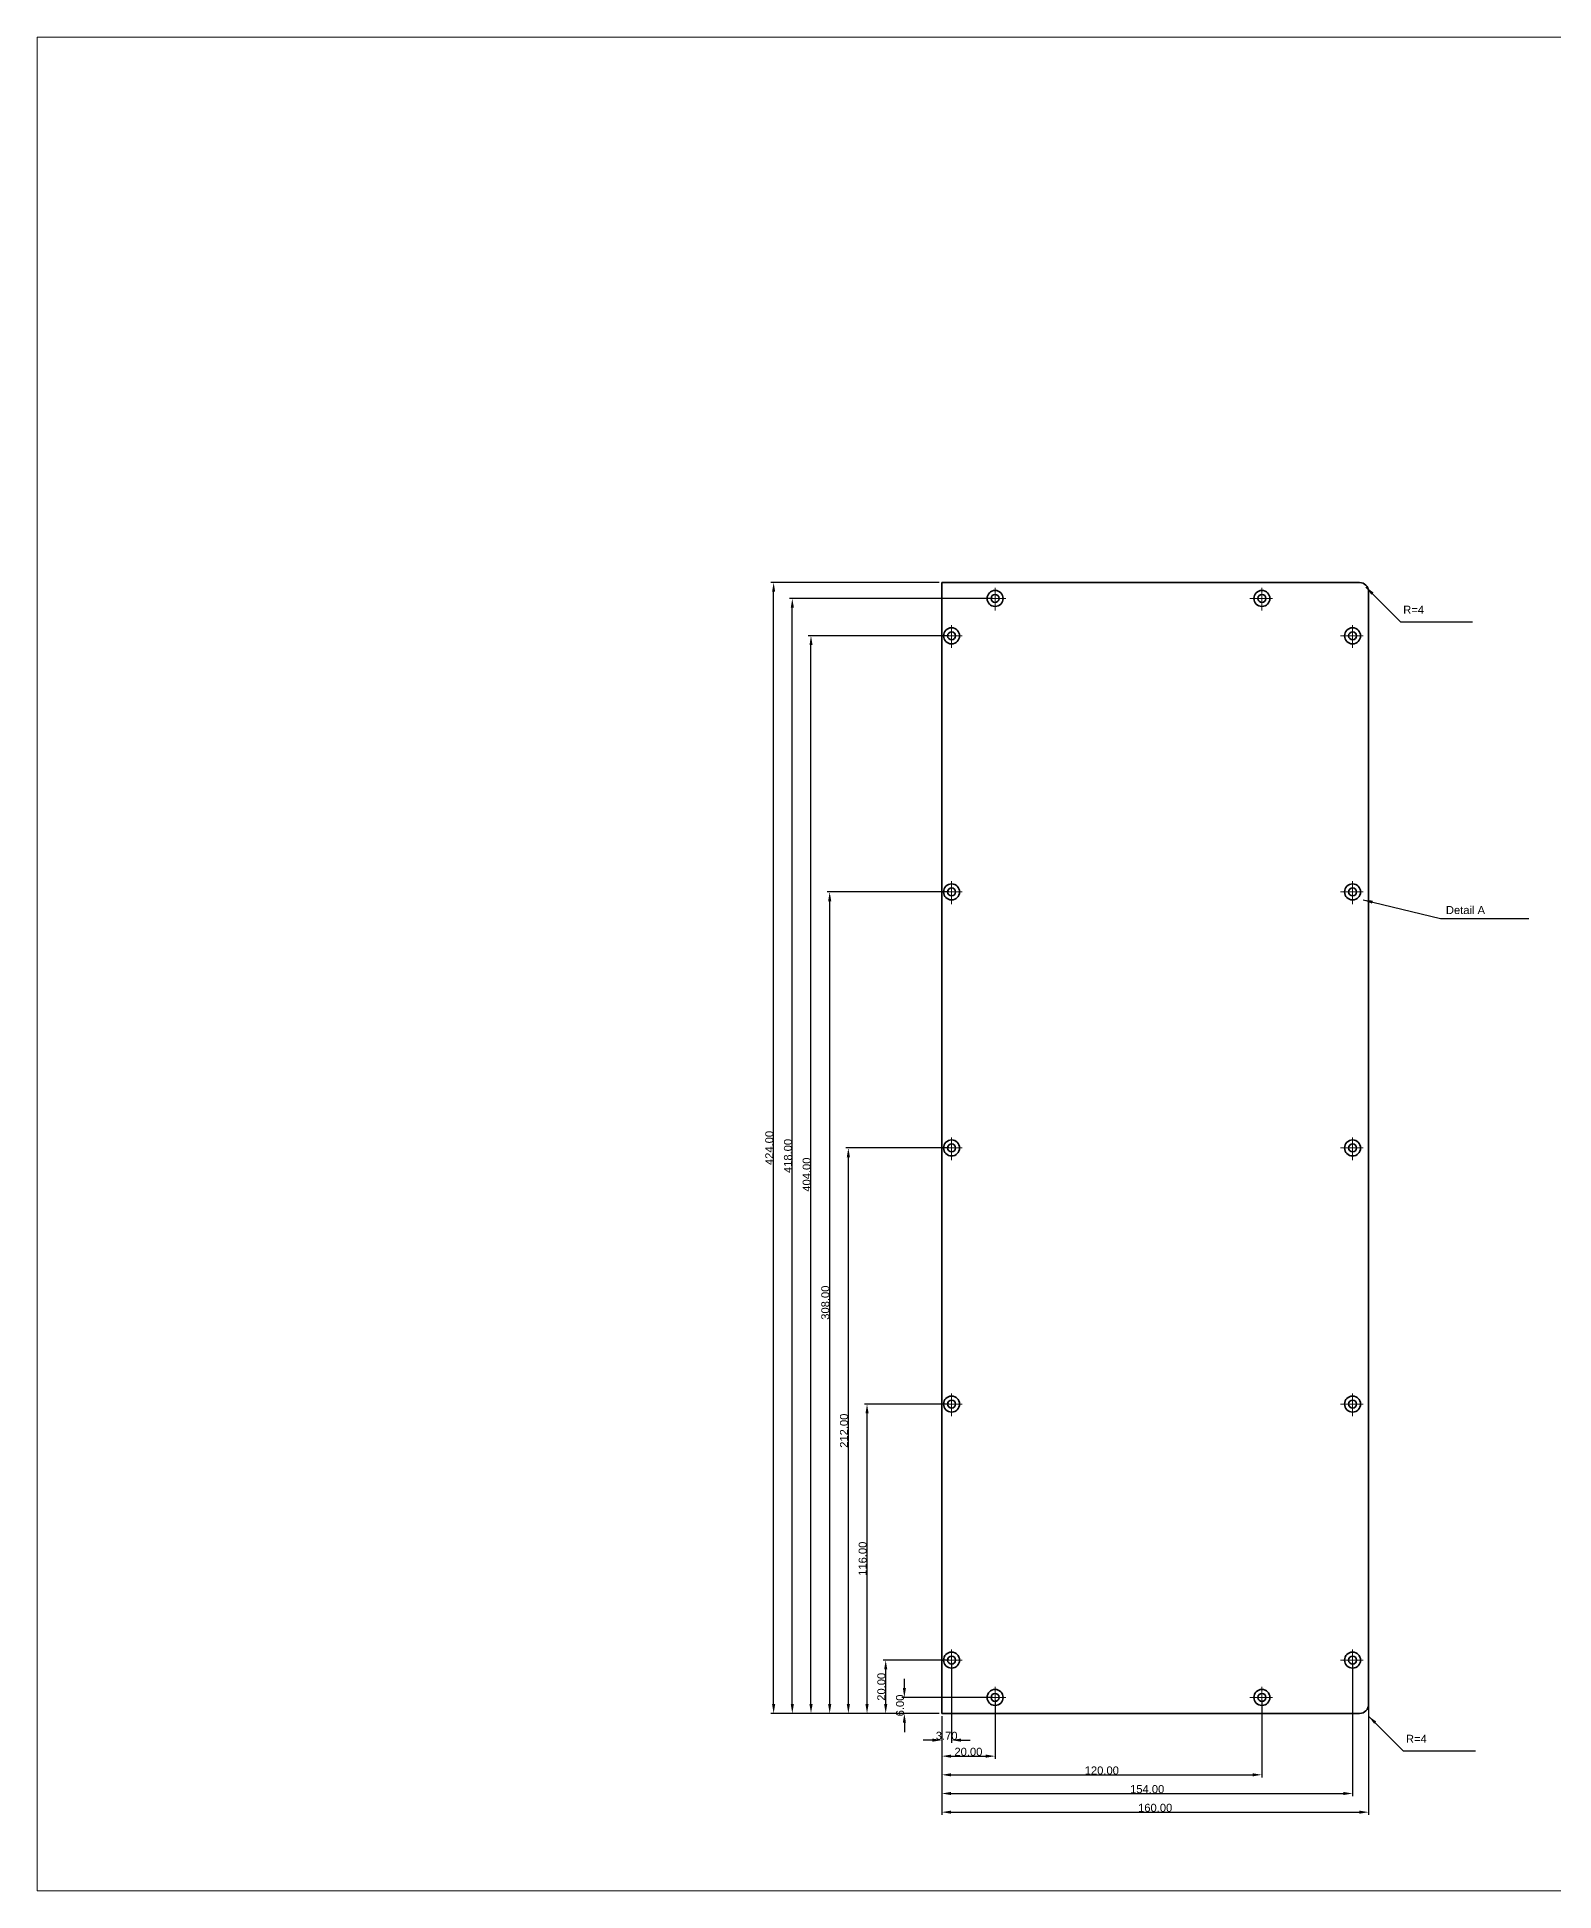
# Model space of a CAD drawing. Extents: x 20 to 965, y 10 to 705.
# Drawn here: x 20 to 589, y 10 to 705 of the extents above; entities that cross this region are included whole.
import ezdxf

# ---------------------------------------------------------------- set-up
doc = ezdxf.new("R2010")
doc.units = 0
doc.header["$MEASUREMENT"] = 0
for name, color, linetype, lineweight in [('110-1', 10, 'CONTINUOUS', 20), ('110-1M', 3, 'CONTINUOUS', 35), ('110-2DIM', 1, 'CONTINUOUS', 13)]:
    doc.layers.add(name, color=color, linetype=linetype, lineweight=lineweight)
doc.styles.get("Standard").update_dxf_attribs({"font": 'ARIAL.TTF'})
doc.dimstyles.get("Standard").update_dxf_attribs({"dimtxt": 0.18, "dimasz": 0.18, "dimexe": 0.18, "dimexo": 0.0625, "dimgap": 0.09, "dimtad": 0, "dimtih": 1, "dimtoh": 1, "dimdec": 4, "dimzin": 0, "dimdsep": 46, "dimtxsty": 'Standard', "dimcen": 0.09, "dimadec": 0, "dimazin": 0, "dimtfac": 1, "dimtdec": 4, "dimtofl": 0, "dimtmove": 0, "dimatfit": 3, "dimfxl": 0, "dimtolj": 1, "dimtzin": 0, "dimarcsym": 0})

# ---------------------------------------------------------------- blocks, each defined once
blk = doc.blocks.new('*D10')
at = {"layer": '110-2DIM', "color": 0, "lineweight": -2}
for p, q in [((345.07, 86.03), (345.07, 89.53)), ((378.07, 82.53), (344.07, 82.53)), ((358.07, 76.53), (344.07, 76.53)), ((345.07, 73.03), (345.07, 69.53))]:
    blk.add_line(p, q, dxfattribs=at)
at = {"layer": '110-2DIM', "color": 0}
for points in [[(344.49, 86.03), (345.66, 86.03), (345.07, 82.53)], [(344.49, 73.03), (345.66, 73.03), (345.07, 76.53)]]:
    blk.add_solid(points, dxfattribs=at)
at = {"layer": '110-2DIM', "color": 0, "insert": (343.45, 79.53), "char_height": 3, "attachment_point": 5, "rotation": 90}
blk.add_mtext('\\A1;6.00', dxfattribs=at)
blk = doc.blocks.new('*D11')
at = {"layer": '110-2DIM', "color": 0, "lineweight": -2}
for p, q in [((361.77, 96.53), (337.07, 96.53)), ((338.07, 80.03), (338.07, 93.03)), ((358.07, 76.53), (337.07, 76.53))]:
    blk.add_line(p, q, dxfattribs=at)
at = {"layer": '110-2DIM', "color": 0}
for points in [[(337.49, 93.03), (338.66, 93.03), (338.07, 96.53)], [(337.49, 80.03), (338.66, 80.03), (338.07, 76.53)]]:
    blk.add_solid(points, dxfattribs=at)
at = {"layer": '110-2DIM', "color": 0, "insert": (336.45, 86.53), "char_height": 3, "attachment_point": 5, "rotation": 90}
blk.add_mtext('\\A1;20.00', dxfattribs=at)
blk = doc.blocks.new('*D12')
at = {"layer": '110-2DIM', "color": 0, "lineweight": -2}
for p, q in [((361.77, 192.53), (330.07, 192.53)), ((331.07, 80.03), (331.07, 189.03)), ((358.07, 76.53), (330.07, 76.53))]:
    blk.add_line(p, q, dxfattribs=at)
at = {"layer": '110-2DIM', "color": 0}
for points in [[(330.49, 189.03), (331.66, 189.03), (331.07, 192.53)], [(330.49, 80.03), (331.66, 80.03), (331.07, 76.53)]]:
    blk.add_solid(points, dxfattribs=at)
at = {"layer": '110-2DIM', "color": 0, "insert": (329.45, 134.53), "char_height": 3, "attachment_point": 5, "rotation": 90}
blk.add_mtext('\\A1;116.00', dxfattribs=at)
blk = doc.blocks.new('*D13')
at = {"layer": '110-2DIM', "color": 0, "lineweight": -2}
for p, q in [((361.77, 288.53), (323.07, 288.53)), ((324.07, 80.03), (324.07, 285.03)), ((358.07, 76.53), (323.07, 76.53))]:
    blk.add_line(p, q, dxfattribs=at)
at = {"layer": '110-2DIM', "color": 0}
for points in [[(323.49, 285.03), (324.66, 285.03), (324.07, 288.53)], [(323.49, 80.03), (324.66, 80.03), (324.07, 76.53)]]:
    blk.add_solid(points, dxfattribs=at)
at = {"layer": '110-2DIM', "color": 0, "insert": (322.45, 182.53), "char_height": 3, "attachment_point": 5, "rotation": 90}
blk.add_mtext('\\A1;212.00', dxfattribs=at)
blk = doc.blocks.new('*D14')
at = {"layer": '110-2DIM', "color": 0, "lineweight": -2}
for p, q in [((361.77, 384.53), (316.07, 384.53)), ((317.07, 80.03), (317.07, 381.03)), ((358.07, 76.53), (316.07, 76.53))]:
    blk.add_line(p, q, dxfattribs=at)
at = {"layer": '110-2DIM', "color": 0}
for points in [[(316.49, 381.03), (317.66, 381.03), (317.07, 384.53)], [(316.49, 80.03), (317.66, 80.03), (317.07, 76.53)]]:
    blk.add_solid(points, dxfattribs=at)
at = {"layer": '110-2DIM', "color": 0, "insert": (315.45, 230.53), "char_height": 3, "attachment_point": 5, "rotation": 90}
blk.add_mtext('\\A1;308.00', dxfattribs=at)
blk = doc.blocks.new('*D15')
at = {"layer": '110-2DIM', "color": 0, "lineweight": -2}
for p, q in [((361.77, 480.53), (309.07, 480.53)), ((310.07, 80.03), (310.07, 477.03)), ((358.07, 76.53), (309.07, 76.53))]:
    blk.add_line(p, q, dxfattribs=at)
at = {"layer": '110-2DIM', "color": 0}
for points in [[(309.49, 477.03), (310.66, 477.03), (310.07, 480.53)], [(309.49, 80.03), (310.66, 80.03), (310.07, 76.53)]]:
    blk.add_solid(points, dxfattribs=at)
at = {"layer": '110-2DIM', "color": 0, "insert": (308.45, 278.53), "char_height": 3, "attachment_point": 5, "rotation": 90}
blk.add_mtext('\\A1;404.00', dxfattribs=at)
blk = doc.blocks.new('*D16')
at = {"layer": '110-2DIM', "color": 0, "lineweight": -2}
for p, q in [((378.07, 494.53), (302.07, 494.53)), ((303.07, 80.03), (303.07, 491.03)), ((358.07, 76.53), (302.07, 76.53))]:
    blk.add_line(p, q, dxfattribs=at)
at = {"layer": '110-2DIM', "color": 0}
for points in [[(302.49, 491.03), (303.66, 491.03), (303.07, 494.53)], [(302.49, 80.03), (303.66, 80.03), (303.07, 76.53)]]:
    blk.add_solid(points, dxfattribs=at)
at = {"layer": '110-2DIM', "color": 0, "insert": (301.45, 285.53), "char_height": 3, "attachment_point": 5, "rotation": 90}
blk.add_mtext('\\A1;418.00', dxfattribs=at)
blk = doc.blocks.new('*D17')
at = {"layer": '110-2DIM', "color": 0, "lineweight": -2}
for p, q in [((358.07, 500.53), (295.07, 500.53)), ((296.07, 80.03), (296.07, 497.03)), ((358.07, 76.53), (295.07, 76.53))]:
    blk.add_line(p, q, dxfattribs=at)
at = {"layer": '110-2DIM', "color": 0}
for points in [[(295.49, 497.03), (296.66, 497.03), (296.07, 500.53)], [(295.49, 80.03), (296.66, 80.03), (296.07, 76.53)]]:
    blk.add_solid(points, dxfattribs=at)
at = {"layer": '110-2DIM', "color": 0, "insert": (294.45, 288.53), "char_height": 3, "attachment_point": 5, "rotation": 90}
blk.add_mtext('\\A1;424.00', dxfattribs=at)
blk = doc.blocks.new('*D18')
at = {"layer": '110-2DIM', "color": 0, "lineweight": -2}
for p, q in [((362.77, 95.53), (362.77, 65.53)), ((359.07, 75.53), (359.07, 65.53)), ((355.57, 66.53), (352.07, 66.53)), ((366.27, 66.53), (369.77, 66.53))]:
    blk.add_line(p, q, dxfattribs=at)
at = {"layer": '110-2DIM', "color": 0}
for points in [[(355.57, 67.11), (355.57, 65.94), (359.07, 66.53)], [(366.27, 67.11), (366.27, 65.94), (362.77, 66.53)]]:
    blk.add_solid(points, dxfattribs=at)
at = {"layer": '110-2DIM', "color": 0, "insert": (360.92, 68.15), "char_height": 3, "attachment_point": 5}
blk.add_mtext('\\A1;3.70', dxfattribs=at)
blk = doc.blocks.new('*D19')
at = {"layer": '110-2DIM', "color": 0, "lineweight": -2}
for p, q in [((379.07, 81.53), (379.07, 59.53)), ((359.07, 75.53), (359.07, 59.53)), ((362.57, 60.53), (375.57, 60.53))]:
    blk.add_line(p, q, dxfattribs=at)
at = {"layer": '110-2DIM', "color": 0}
for points in [[(362.57, 61.11), (362.57, 59.94), (359.07, 60.53)], [(375.57, 61.11), (375.57, 59.94), (379.07, 60.53)]]:
    blk.add_solid(points, dxfattribs=at)
at = {"layer": '110-2DIM', "color": 0, "insert": (369.07, 62.15), "char_height": 3, "attachment_point": 5}
blk.add_mtext('\\A1;20.00', dxfattribs=at)
blk = doc.blocks.new('*D20')
at = {"layer": '110-2DIM', "color": 0, "lineweight": -2}
for p, q in [((479.07, 81.53), (479.07, 52.53)), ((359.07, 75.53), (359.07, 52.53)), ((362.57, 53.53), (475.57, 53.53))]:
    blk.add_line(p, q, dxfattribs=at)
at = {"layer": '110-2DIM', "color": 0}
for points in [[(362.57, 54.11), (362.57, 52.94), (359.07, 53.53)], [(475.57, 54.11), (475.57, 52.94), (479.07, 53.53)]]:
    blk.add_solid(points, dxfattribs=at)
at = {"layer": '110-2DIM', "color": 0, "insert": (419.07, 55.15), "char_height": 3, "attachment_point": 5}
blk.add_mtext('\\A1;120.00', dxfattribs=at)
blk = doc.blocks.new('*D21')
at = {"layer": '110-2DIM', "color": 0, "lineweight": -2}
for p, q in [((513.07, 95.53), (513.07, 45.53)), ((359.07, 75.53), (359.07, 45.53)), ((362.57, 46.53), (509.57, 46.53))]:
    blk.add_line(p, q, dxfattribs=at)
at = {"layer": '110-2DIM', "color": 0}
for points in [[(362.57, 47.11), (362.57, 45.94), (359.07, 46.53)], [(509.57, 47.11), (509.57, 45.94), (513.07, 46.53)]]:
    blk.add_solid(points, dxfattribs=at)
at = {"layer": '110-2DIM', "color": 0, "insert": (436.07, 48.15), "char_height": 3, "attachment_point": 5}
blk.add_mtext('\\A1;154.00', dxfattribs=at)
blk = doc.blocks.new('*D22')
at = {"layer": '110-2DIM', "color": 0, "lineweight": -2}
for p, q in [((519.07, 78.93), (519.07, 38.53)), ((359.07, 75.53), (359.07, 38.53)), ((362.57, 39.53), (515.57, 39.53))]:
    blk.add_line(p, q, dxfattribs=at)
at = {"layer": '110-2DIM', "color": 0}
for points in [[(362.57, 40.11), (362.57, 38.94), (359.07, 39.53)], [(515.57, 40.11), (515.57, 38.94), (519.07, 39.53)]]:
    blk.add_solid(points, dxfattribs=at)
at = {"layer": '110-2DIM', "color": 0, "insert": (439.07, 41.15), "char_height": 3, "attachment_point": 5}
blk.add_mtext('\\A1;160.00', dxfattribs=at)

msp = doc.modelspace()

# ---------------------------------------------------------------- linework, layer by layer
at = {"layer": '110-1'}
for p, q in [((965, 705), (20, 705)), ((20, 705), (20, 10)), ((20, 10), (965, 10))]:
    msp.add_line(p, q, dxfattribs=at)
at = {"layer": '110-1M'}
for p, q in [((515.674, 500.527), (359.074, 500.527)), ((359.074, 500.527), (359.074, 76.527)), ((519.074, 79.927), (519.074, 497.127)), ((359.074, 76.527), (515.674, 76.527))]:
    msp.add_line(p, q, dxfattribs=at)
for centre in [(379.074, 494.527), (479.074, 494.527), (362.774, 480.527), (513.074, 480.527), (362.774, 384.527), (513.074, 384.527), (362.774, 288.527), (513.074, 288.527), (362.774, 192.527), (513.074, 192.527), (362.774, 96.527), (362.774, 96.527), (513.074, 96.527), (379.074, 82.527), (479.074, 82.527)]:
    msp.add_circle(centre, 3, dxfattribs=at)
at = {"layer": '110-1M', "linetype": 'Continuous'}
for centre in [(379.074, 494.527), (479.074, 494.527), (362.774, 480.527), (513.074, 480.527), (362.774, 384.527), (513.074, 384.527), (362.774, 288.527), (513.074, 288.527), (362.774, 192.527), (513.074, 192.527), (362.774, 96.527), (362.774, 96.527), (513.074, 96.527), (379.074, 82.527), (479.074, 82.527)]:
    msp.add_circle(centre, 1.5, dxfattribs=at)
at = {"layer": '110-1M'}
for centre, start, end in [((515.674, 497.127), 0, 90), ((515.674, 79.927), 270, 0)]:
    msp.add_arc(centre, 3.4, start, end, dxfattribs=at)
at = {"layer": '110-2DIM', "linetype": 'Continuous'}
for p, q in [((374.54, 494.527), (383.04, 494.527)), ((379.074, 489.992), (379.074, 498.492)), ((474.54, 494.527), (483.04, 494.527)), ((479.074, 489.992), (479.074, 498.492)), ((358.24, 480.527), (366.74, 480.527)), ((362.774, 475.992), (362.774, 484.492)), ((508.54, 480.527), (517.04, 480.527)), ((513.074, 475.992), (513.074, 484.492)), ((358.24, 384.527), (366.74, 384.527)), ((362.774, 379.992), (362.774, 388.492)), ((508.54, 384.527), (517.04, 384.527)), ((513.074, 379.992), (513.074, 388.492)), ((362.774, 283.992), (362.774, 292.492)), ((513.074, 283.992), (513.074, 292.492)), ((358.24, 288.527), (366.74, 288.527)), ((508.54, 288.527), (517.04, 288.527)), ((362.774, 187.992), (362.774, 196.492)), ((513.074, 187.992), (513.074, 196.492)), ((358.24, 192.527), (366.74, 192.527)), ((508.54, 192.527), (517.04, 192.527)), ((362.774, 91.992), (362.774, 100.492)), ((362.774, 91.992), (362.774, 100.492)), ((513.074, 91.992), (513.074, 100.492)), ((358.24, 96.527), (366.74, 96.527)), ((358.24, 96.527), (366.74, 96.527)), ((508.54, 96.527), (517.04, 96.527)), ((379.074, 77.992), (379.074, 86.492)), ((479.074, 77.992), (479.074, 86.492)), ((374.54, 82.527), (383.04, 82.527)), ((474.54, 82.527), (483.04, 82.527))]:
    msp.add_line(p, q, dxfattribs=at)

# ---------------------------------------------------------------- texts
at = {"layer": '110-2DIM'}
msp.add_text('Detail A', height=3, dxfattribs=at).set_placement((548.036, 376.231))
at = {"layer": '110-2DIM', "char_height": 3, "width": 26, "attachment_point": 1}
for insert in [(532.042, 491.818), (533.074, 68.527)]:
    msp.add_mtext('R=4', dxfattribs=dict(at, insert=insert))

# ---------------------------------------------------------------- dimensions: what is measured, and where the dimension line sits
at = {"layer": '110-2DIM'}
for base, p2, picture, middle in [((296.074, 500.527), (359.074, 500.527), '*D17', (294.452, 288.527)), ((303.074, 494.527), (379.074, 494.527), '*D16', (301.452, 285.527)), ((310.074, 480.527), (362.774, 480.527), '*D15', (308.452, 278.527)), ((317.074, 384.527), (362.774, 384.527), '*D14', (315.451, 230.527)), ((324.074, 288.527), (362.774, 288.527), '*D13', (322.452, 182.527)), ((331.074, 192.527), (362.774, 192.527), '*D12', (329.452, 134.527)), ((338.074, 96.527), (362.774, 96.527), '*D11', (336.452, 86.527)), ((345.074, 82.527), (379.074, 82.527), '*D10', (343.452, 79.527))]:
    dim = msp.add_linear_dim(base=base, p1=(359.074, 76.527), p2=p2, angle=90, dimstyle='Standard', override={"dimtxt": 3, "dimasz": 3.5, "dimexe": 1, "dimexo": 1, "dimtad": 1, "dimtih": 0, "dimtoh": 0, "dimdec": 2, "dimtdec": 2, "dimtix": 1, "dimtmove": 2}, dxfattribs=at)
    dim.commit()
    dim.dimension.update_dxf_attribs({"geometry": picture, "text_midpoint": middle})
for base, p2, picture, middle in [((362.774, 66.527), (362.774, 96.527), '*D18', (360.924, 68.149)), ((513.074, 46.527), (513.074, 96.527), '*D21', (436.074, 48.148)), ((379.074, 60.527), (379.074, 82.527), '*D19', (369.074, 62.148)), ((479.074, 53.527), (479.074, 82.527), '*D20', (419.074, 55.148)), ((519.074, 39.527), (519.074, 79.927), '*D22', (439.074, 41.148))]:
    dim = msp.add_linear_dim(base=base, p1=(359.074, 76.527), p2=p2, dimstyle='Standard', override={"dimtxt": 3, "dimasz": 3.5, "dimexe": 1, "dimexo": 1, "dimtad": 1, "dimtih": 0, "dimtoh": 0, "dimdec": 2, "dimtdec": 2, "dimtix": 1, "dimtmove": 2}, dxfattribs=at)
    dim.commit()
    dim.dimension.update_dxf_attribs({"geometry": picture, "text_midpoint": middle})

# ---------------------------------------------------------------- leaders
for points in [[(518.042, 498.818), (531.042, 485.818), (558.042, 485.818)], [(517.074, 381.527), (546.074, 374.527), (579.074, 374.527)], [(519.074, 75.527), (532.074, 62.527), (559.074, 62.527)]]:
    msp.add_leader(points, dimstyle='Standard', override={"dimtxt": 3, "dimasz": 3.5, "dimexe": 1, "dimexo": 1, "dimgap": 0.09, "dimtad": 0, "dimtih": 0, "dimtoh": 0, "dimdec": 2, "dimtdec": 2, "dimtix": 1, "dimtmove": 2}, dxfattribs=at)

doc.saveas('drawing.dxf')
